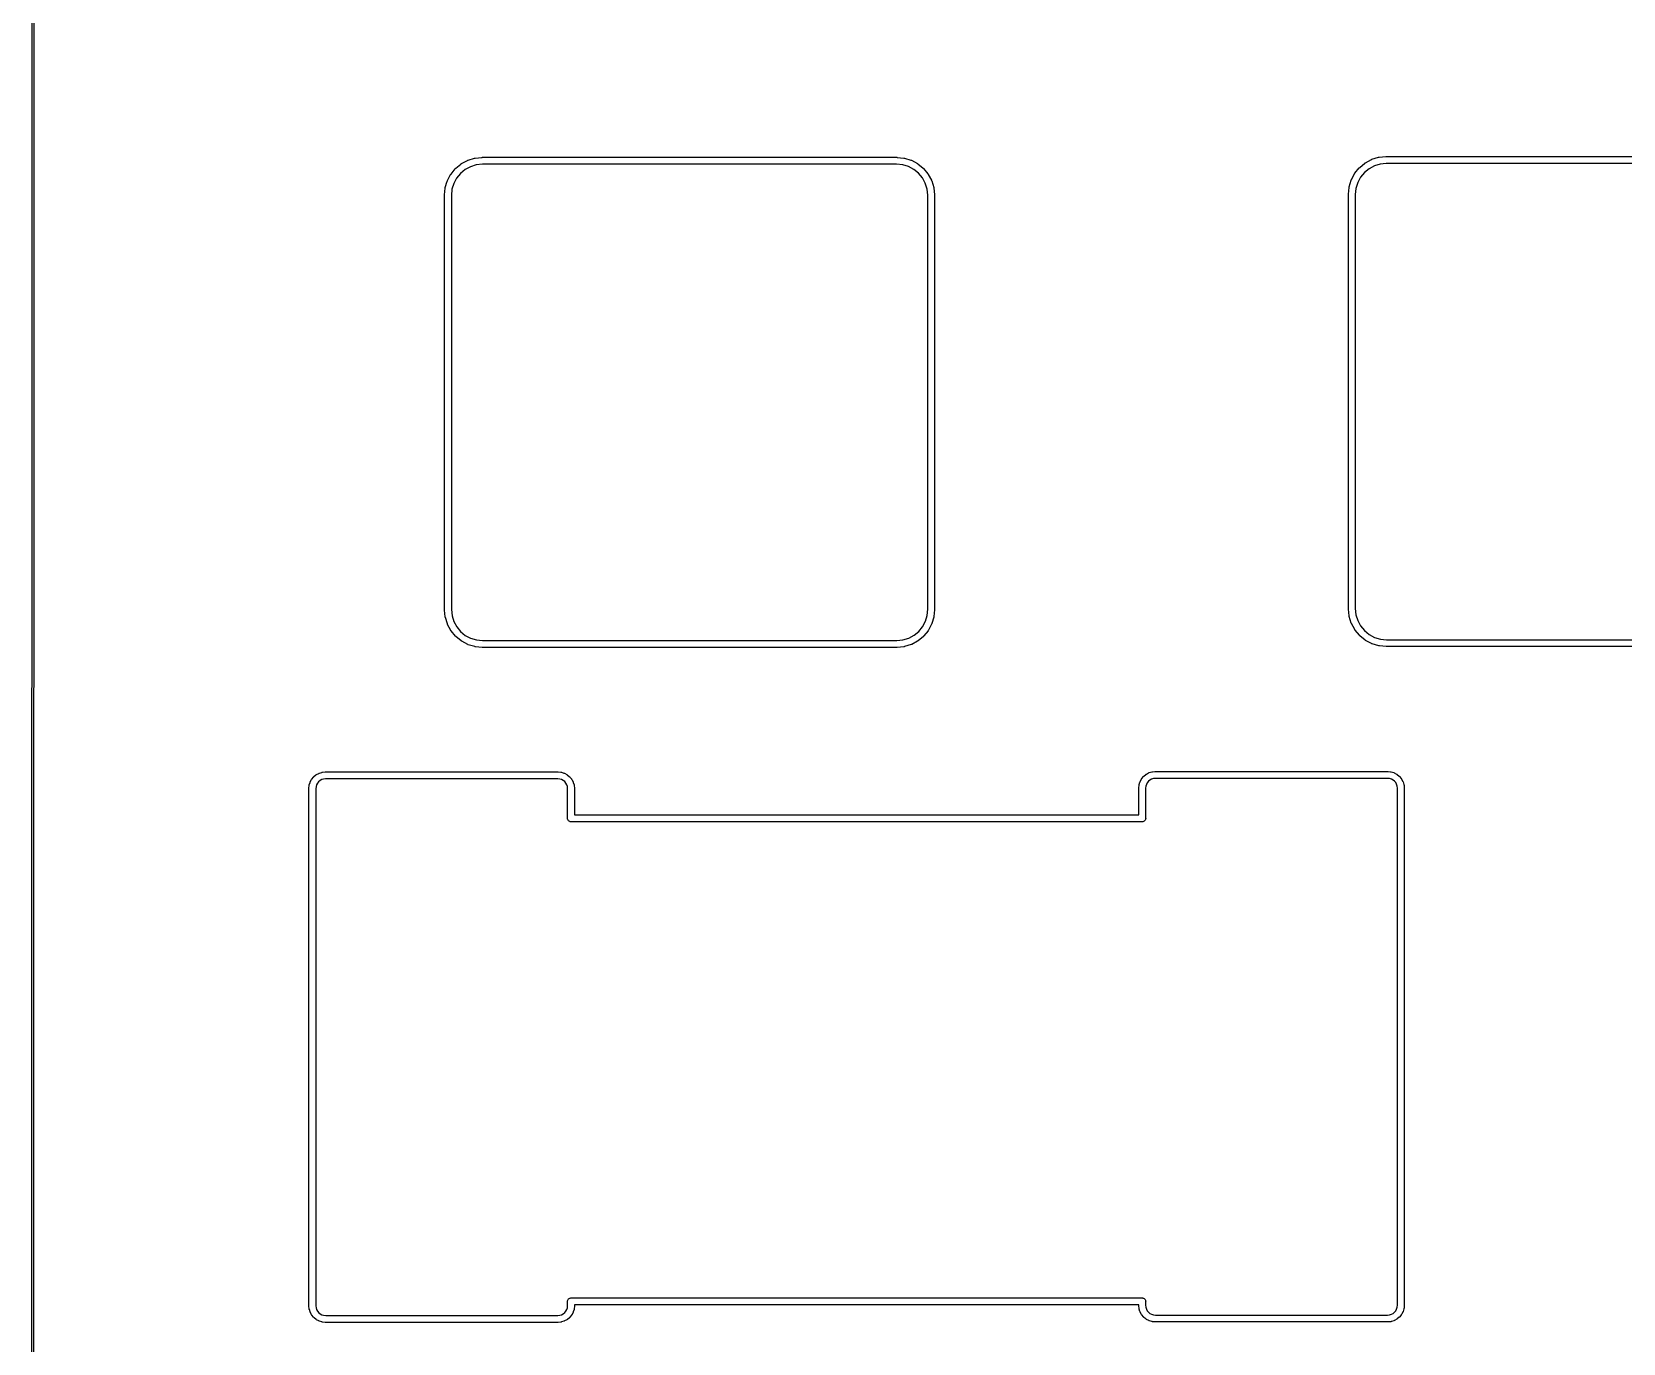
# Model space of a CAD drawing. Extents: x -16 to 302, y -161 to -39.
# Drawn here: x -15.9 to 30.2, y -138.38 to -100.39 of the extents above; entities that cross this region are included whole.
import ezdxf

# ---------------------------------------------------------------- set-up
doc = ezdxf.new("R2010")
doc.units = 0
doc.layers.add('BLACK', color=7, linetype='CONTINUOUS')

msp = doc.modelspace()

# ---------------------------------------------------------------- linework, layer by layer
at = {"layer": 'BLACK', "linetype": 'CONTINUOUS'}
for p, q in [((-15.9, -156.719), (-15.8873, -43.2169)), ((-15.8373, -43.2193), (-15.85, -156.718)), ((-3.45155, -104.21), (-3.27988, -104.117)), ((-3.27988, -104.117), (-3.27865, -104.117)), ((-3.27865, -104.117), (-3.27027, -104.113)), ((-3.27027, -104.113), (-3.26189, -104.11)), ((-3.26189, -104.11), (-3.07545, -104.052)), ((-3.07545, -104.052), (-3.07411, -104.052)), ((-3.07411, -104.052), (-3.06521, -104.05)), ((-3.06521, -104.05), (-3.05633, -104.048)), ((-3.05633, -104.048), (-2.86223, -104.028)), ((-2.86223, -104.028), (-2.86084, -104.028)), ((-2.86084, -104.028), (-2.85648, -104.028)), ((-2.85648, -104.028), (-2.85213, -104.027)), ((-2.85213, -104.027), (-2.84987, -104.027)), ((-2.84987, -104.027), (-2.8497, -104.027)), ((-2.8497, -104.027), (9.1601, -104.027)), ((9.1601, -104.027), (9.16493, -104.028)), ((9.16493, -104.028), (9.16496, -104.028)), ((9.16496, -104.028), (9.35919, -104.047)), ((9.35919, -104.047), (9.35919, -104.047)), ((9.35919, -104.047), (9.36058, -104.047)), ((9.36058, -104.047), (9.36942, -104.049)), ((9.36942, -104.049), (9.37834, -104.051)), ((9.37834, -104.051), (9.56517, -104.107)), ((9.56517, -104.107), (9.56518, -104.107)), ((9.56518, -104.107), (9.56651, -104.107)), ((9.56651, -104.107), (9.57482, -104.111)), ((9.57482, -104.111), (9.58322, -104.114)), ((9.58322, -104.114), (9.75554, -104.206)), ((22.7207, -104.195), (22.7283, -104.19)), ((22.7283, -104.19), (22.7358, -104.185)), ((22.7358, -104.185), (22.9075, -104.092)), ((22.9075, -104.092), (22.9088, -104.091)), ((22.9088, -104.091), (22.9171, -104.088)), ((22.9171, -104.088), (22.9255, -104.085)), ((22.9255, -104.085), (23.112, -104.027)), ((23.112, -104.027), (23.1133, -104.026)), ((23.1133, -104.026), (23.1222, -104.025)), ((23.1222, -104.025), (23.1311, -104.023)), ((23.1311, -104.023), (23.3252, -104.002)), ((23.3252, -104.002), (23.3266, -104.002)), ((23.3266, -104.002), (23.3309, -104.002)), ((23.3309, -104.002), (23.3353, -104.002)), ((23.3353, -104.002), (23.3375, -104.002)), ((23.3375, -104.002), (23.3377, -104.002)), ((23.3377, -104.002), (35.3475, -104.002)), ((-3.85764, -104.699), (-3.76602, -104.527)), ((-3.76602, -104.527), (-3.76602, -104.527)), ((-3.76602, -104.527), (-3.76601, -104.527)), ((-3.76601, -104.527), (-3.76535, -104.526)), ((-3.76535, -104.526), (-3.76024, -104.518)), ((-3.76024, -104.518), (-3.75521, -104.511)), ((-3.75521, -104.511), (-3.63187, -104.359)), ((-3.59403, -104.63), (-3.67645, -104.785)), ((-3.63187, -104.359), (-3.63187, -104.359)), ((-3.63187, -104.359), (-3.63186, -104.359)), ((-3.63186, -104.359), (-3.63097, -104.358)), ((-3.63097, -104.358), (-3.62452, -104.352)), ((-3.62452, -104.352), (-3.61811, -104.346)), ((-3.61811, -104.346), (-3.46774, -104.221)), ((-3.48307, -104.493), (-3.59403, -104.63)), ((-3.34781, -104.382), (-3.48307, -104.493)), ((-3.46774, -104.221), (-3.46665, -104.22)), ((-3.46665, -104.22), (-3.45909, -104.215)), ((-3.45909, -104.215), (-3.45155, -104.21)), ((-3.19338, -104.298), (-3.34781, -104.382)), ((-3.02567, -104.246), (-3.19338, -104.298)), ((-2.84637, -104.227), (-3.02567, -104.246)), ((-2.84504, -104.227), (-2.84637, -104.227)), ((9.15032, -104.227), (-2.84504, -104.227)), ((9.32992, -104.245), (9.15032, -104.227)), ((9.49798, -104.296), (9.32992, -104.245)), ((9.65299, -104.378), (9.49798, -104.296)), ((9.78903, -104.489), (9.65299, -104.378)), ((9.75554, -104.206), (9.75554, -104.206)), ((9.75554, -104.206), (9.75554, -104.206)), ((9.75554, -104.206), (9.75677, -104.207)), ((9.75677, -104.207), (9.76423, -104.212)), ((9.76423, -104.212), (9.77179, -104.217)), ((9.77179, -104.217), (9.92303, -104.34)), ((9.90094, -104.624), (9.78903, -104.489)), ((9.98443, -104.779), (9.90094, -104.624)), ((9.92303, -104.34), (9.92304, -104.34)), ((9.92304, -104.34), (9.92304, -104.34)), ((9.92304, -104.34), (9.92411, -104.341)), ((9.92411, -104.341), (9.93043, -104.348)), ((9.93043, -104.348), (9.93689, -104.354)), ((9.93689, -104.354), (10.0613, -104.504)), ((10.0613, -104.504), (10.0622, -104.505)), ((10.0622, -104.505), (10.0671, -104.513)), ((10.0671, -104.513), (10.0722, -104.521)), ((10.0722, -104.521), (10.165, -104.692)), ((22.3298, -104.674), (22.4214, -104.502)), ((22.4214, -104.502), (22.422, -104.5)), ((22.4214, -104.502), (22.4214, -104.502)), ((22.4214, -104.502), (22.4214, -104.502)), ((22.422, -104.5), (22.4272, -104.493)), ((22.4272, -104.493), (22.4322, -104.485)), ((22.4322, -104.485), (22.5555, -104.334)), ((22.5934, -104.604), (22.511, -104.759)), ((22.5555, -104.334), (22.5564, -104.333)), ((22.5555, -104.334), (22.5555, -104.334)), ((22.5555, -104.334), (22.5555, -104.334)), ((22.5564, -104.333), (22.5629, -104.327)), ((22.5629, -104.327), (22.5693, -104.32)), ((22.5693, -104.32), (22.7197, -104.196)), ((22.7043, -104.468), (22.5934, -104.604)), ((22.8396, -104.356), (22.7043, -104.468)), ((22.7197, -104.196), (22.7207, -104.195)), ((22.994, -104.273), (22.8396, -104.356)), ((23.1617, -104.221), (22.994, -104.273)), ((23.341, -104.202), (23.1617, -104.221)), ((23.3424, -104.202), (23.341, -104.202)), ((35.3377, -104.202), (23.3424, -104.202)), ((-3.94432, -105.118), (-3.92528, -104.923)), ((-3.92528, -104.923), (-3.92513, -104.922)), ((-3.92513, -104.922), (-3.92325, -104.913)), ((-3.92325, -104.913), (-3.92149, -104.904)), ((-3.92149, -104.904), (-3.86508, -104.717)), ((-3.86508, -104.717), (-3.86467, -104.716)), ((-3.86467, -104.716), (-3.8611, -104.708)), ((-3.8611, -104.708), (-3.85764, -104.699)), ((-3.72719, -104.953), (-3.7448, -105.132)), ((-3.67645, -104.785), (-3.72719, -104.953)), ((10.0363, -104.946), (9.98443, -104.779)), ((10.0552, -105.126), (10.0363, -104.946)), ((10.165, -104.692), (10.1657, -104.693)), ((10.1657, -104.693), (10.1691, -104.702)), ((10.1691, -104.702), (10.1726, -104.71)), ((10.1726, -104.71), (10.2303, -104.897)), ((10.2303, -104.897), (10.2307, -104.898)), ((10.2307, -104.898), (10.2324, -104.907)), ((10.2324, -104.907), (10.2342, -104.916)), ((10.2342, -104.916), (10.2546, -105.11)), ((10.2546, -105.11), (10.2548, -105.111)), ((10.2548, -105.111), (10.2547, -105.116)), ((22.2426, -105.097), (22.2431, -105.092)), ((22.2426, -117.107), (22.2426, -105.097)), ((22.2431, -105.092), (22.2621, -104.898)), ((22.2431, -105.092), (22.2431, -105.092)), ((22.2621, -104.898), (22.2623, -104.897)), ((22.2623, -104.897), (22.2641, -104.888)), ((22.2641, -104.888), (22.2659, -104.879)), ((22.2659, -104.879), (22.3223, -104.692)), ((22.3223, -104.692), (22.3227, -104.691)), ((22.3227, -104.691), (22.3263, -104.682)), ((22.3263, -104.682), (22.3298, -104.674)), ((22.4602, -104.927), (22.4426, -105.107)), ((22.4426, -105.107), (22.4426, -117.102)), ((22.511, -104.759), (22.4602, -104.927)), ((-3.9448, -105.122), (-3.94432, -105.118)), ((-3.9448, -117.132), (-3.9448, -105.122)), ((-3.94432, -105.118), (-3.94432, -105.118)), ((-3.7448, -105.132), (-3.7448, -117.127)), ((10.0552, -105.127), (10.0552, -105.126)), ((10.0552, -117.122), (10.0552, -105.127)), ((10.2547, -105.116), (10.2552, -105.12)), ((10.2552, -105.12), (10.2552, -105.122)), ((10.2552, -105.122), (10.2552, -105.122)), ((10.2552, -105.122), (10.2552, -117.132)), ((-3.94478, -117.132), (-3.9448, -117.132)), ((-3.94477, -117.135), (-3.94478, -117.132)), ((-3.94433, -117.139), (-3.94477, -117.135)), ((-3.94436, -117.143), (-3.94433, -117.139)), ((-3.94423, -117.145), (-3.94436, -117.143)), ((-3.92383, -117.339), (-3.94423, -117.145)), ((-3.922, -117.348), (-3.92383, -117.339)), ((-3.92031, -117.357), (-3.922, -117.348)), ((-3.9199, -117.358), (-3.92031, -117.357)), ((-3.86219, -117.544), (-3.9199, -117.358)), ((-3.85867, -117.553), (-3.86219, -117.544)), ((-3.85528, -117.561), (-3.85867, -117.553)), ((-3.85463, -117.562), (-3.85528, -117.561)), ((-3.85462, -117.562), (-3.85463, -117.562)), ((-3.85463, -117.562), (-3.85463, -117.562)), ((-3.7618, -117.734), (-3.85462, -117.562)), ((-3.7448, -117.127), (-3.74479, -117.129)), ((-3.74479, -117.129), (-3.72595, -117.308)), ((-3.72595, -117.308), (-3.67403, -117.476)), ((-3.67403, -117.476), (-3.59054, -117.63)), ((9.90443, -117.625), (9.98685, -117.47)), ((9.98685, -117.47), (10.0376, -117.302)), ((10.0376, -117.302), (10.0552, -117.122)), ((10.168, -117.555), (10.0764, -117.728)), ((10.1715, -117.547), (10.168, -117.555)), ((10.1751, -117.539), (10.1715, -117.547)), ((10.1755, -117.537), (10.1751, -117.539)), ((10.2319, -117.35), (10.1755, -117.537)), ((10.2336, -117.342), (10.2319, -117.35)), ((10.2355, -117.333), (10.2336, -117.342)), ((10.2357, -117.331), (10.2355, -117.333)), ((10.2547, -117.137), (10.2357, -117.331)), ((10.2552, -117.132), (10.2547, -117.137)), ((10.2547, -117.137), (10.2547, -117.137)), ((22.2426, -117.109), (22.2426, -117.107)), ((22.2426, -117.107), (22.2426, -117.107)), ((22.2431, -117.114), (22.2426, -117.109)), ((22.243, -117.118), (22.2431, -117.114)), ((22.2432, -117.119), (22.243, -117.118)), ((22.2636, -117.313), (22.2432, -117.119)), ((22.2654, -117.322), (22.2636, -117.313)), ((22.2671, -117.331), (22.2654, -117.322)), ((22.2675, -117.333), (22.2671, -117.331)), ((22.3252, -117.519), (22.2675, -117.333)), ((22.3287, -117.527), (22.3252, -117.519)), ((22.3321, -117.536), (22.3287, -117.527)), ((22.3328, -117.537), (22.3321, -117.536)), ((22.4256, -117.709), (22.3328, -117.537)), ((22.3328, -117.537), (22.3328, -117.537)), ((22.3328, -117.537), (22.3328, -117.537)), ((22.4426, -117.102), (22.4426, -117.103)), ((22.4426, -117.103), (22.4615, -117.283)), ((22.4615, -117.283), (22.5134, -117.45)), ((22.5134, -117.45), (22.5969, -117.605)), ((-3.75672, -117.742), (-3.7618, -117.734)), ((-3.75177, -117.749), (-3.75672, -117.742)), ((-3.75089, -117.75), (-3.75177, -117.749)), ((-3.62648, -117.901), (-3.75089, -117.75)), ((-3.62005, -117.907), (-3.62648, -117.901)), ((-3.61371, -117.913), (-3.62005, -117.907)), ((-3.61264, -117.914), (-3.61371, -117.913)), ((-3.61263, -117.914), (-3.61264, -117.914)), ((-3.61264, -117.914), (-3.61264, -117.914)), ((-3.46139, -118.038), (-3.61263, -117.914)), ((-3.59054, -117.63), (-3.47863, -117.766)), ((-3.47863, -117.766), (-3.34259, -117.877)), ((-3.34259, -117.877), (-3.18758, -117.959)), ((-3.18758, -117.959), (-3.01952, -118.01)), ((-3.01952, -118.01), (-2.83992, -118.027)), ((9.15677, -118.027), (9.33607, -118.008)), ((9.33607, -118.008), (9.50378, -117.957)), ((9.50378, -117.957), (9.6582, -117.873)), ((9.6582, -117.873), (9.79347, -117.761)), ((9.92851, -117.909), (9.77814, -118.033)), ((9.79347, -117.761), (9.90443, -117.625)), ((9.93491, -117.903), (9.92851, -117.909)), ((9.94137, -117.896), (9.93491, -117.903)), ((9.94226, -117.895), (9.94137, -117.896)), ((9.94227, -117.895), (9.94226, -117.895)), ((9.94226, -117.895), (9.94226, -117.895)), ((10.0656, -117.744), (9.94227, -117.895)), ((10.0706, -117.736), (10.0656, -117.744)), ((10.0758, -117.729), (10.0706, -117.736)), ((10.0764, -117.728), (10.0758, -117.729)), ((10.0764, -117.728), (10.0764, -117.728)), ((10.0764, -117.728), (10.0764, -117.728)), ((22.4307, -117.716), (22.4256, -117.709)), ((22.4356, -117.724), (22.4307, -117.716)), ((22.4365, -117.725), (22.4356, -117.724)), ((22.5609, -117.875), (22.4365, -117.725)), ((22.5674, -117.882), (22.5609, -117.875)), ((22.5737, -117.888), (22.5674, -117.882)), ((22.5748, -117.889), (22.5737, -117.888)), ((22.726, -118.012), (22.5748, -117.889)), ((22.5748, -117.889), (22.5748, -117.889)), ((22.5748, -117.889), (22.5748, -117.889)), ((22.5969, -117.605), (22.7088, -117.74)), ((22.7088, -117.74), (22.8448, -117.851)), ((22.7335, -118.017), (22.726, -118.012)), ((22.741, -118.022), (22.7335, -118.017)), ((22.7423, -118.023), (22.741, -118.022)), ((22.9146, -118.115), (22.7423, -118.023)), ((22.7423, -118.023), (22.7423, -118.023)), ((22.7423, -118.023), (22.7423, -118.023)), ((22.8448, -117.851), (22.9998, -117.934)), ((22.9998, -117.934), (23.1679, -117.984)), ((23.1679, -117.984), (23.3475, -118.002)), ((23.3475, -118.002), (35.3428, -118.002)), ((-3.45386, -118.043), (-3.46139, -118.038)), ((-3.44637, -118.048), (-3.45386, -118.043)), ((-3.44514, -118.049), (-3.44637, -118.048)), ((-3.27282, -118.14), (-3.44514, -118.049)), ((-3.44514, -118.049), (-3.44514, -118.049)), ((-3.44514, -118.049), (-3.44514, -118.049)), ((-3.26443, -118.144), (-3.27282, -118.14)), ((-3.25611, -118.147), (-3.26443, -118.144)), ((-3.25477, -118.148), (-3.25611, -118.147)), ((-3.06794, -118.204), (-3.25477, -118.148)), ((-3.05904, -118.206), (-3.06794, -118.204)), ((-3.05018, -118.208), (-3.05904, -118.206)), ((-3.04879, -118.208), (-3.05018, -118.208)), ((-2.85456, -118.227), (-3.04879, -118.208)), ((-3.04879, -118.208), (-3.04879, -118.208)), ((-2.85453, -118.227), (-2.85456, -118.227)), ((-2.8497, -118.227), (-2.85453, -118.227)), ((9.1601, -118.227), (-2.8497, -118.227)), ((-2.83992, -118.027), (9.15544, -118.027)), ((9.15544, -118.027), (9.15677, -118.027)), ((9.16027, -118.227), (9.1601, -118.227)), ((9.16252, -118.227), (9.16027, -118.227)), ((9.16688, -118.227), (9.16252, -118.227)), ((9.17124, -118.227), (9.16688, -118.227)), ((9.17263, -118.227), (9.17124, -118.227)), ((9.36673, -118.206), (9.17263, -118.227)), ((9.37561, -118.205), (9.36673, -118.206)), ((9.38451, -118.203), (9.37561, -118.205)), ((9.38585, -118.202), (9.38451, -118.203)), ((9.57229, -118.145), (9.38585, -118.202)), ((9.58067, -118.141), (9.57229, -118.145)), ((9.58905, -118.138), (9.58067, -118.141)), ((9.59027, -118.137), (9.58905, -118.138)), ((9.59028, -118.137), (9.59027, -118.137)), ((9.76196, -118.044), (9.59028, -118.137)), ((9.59028, -118.137), (9.59028, -118.137)), ((9.76949, -118.039), (9.76196, -118.044)), ((9.77705, -118.034), (9.76949, -118.039)), ((9.77814, -118.033), (9.77705, -118.034)), ((22.923, -118.118), (22.9146, -118.115)), ((22.9313, -118.122), (22.923, -118.118)), ((22.9326, -118.122), (22.9313, -118.122)), ((23.1195, -118.179), (22.9326, -118.122)), ((23.1284, -118.18), (23.1195, -118.179)), ((23.1372, -118.182), (23.1284, -118.18)), ((23.1386, -118.182), (23.1372, -118.182)), ((23.3328, -118.201), (23.1386, -118.182)), ((23.1386, -118.182), (23.1386, -118.182)), ((23.3329, -118.201), (23.3328, -118.201)), ((23.3377, -118.202), (23.3329, -118.201)), ((35.3475, -118.202), (23.3377, -118.202)), ((-7.86088, -122.211), (-7.83938, -122.14)), ((-7.83938, -122.14), (-7.83897, -122.138)), ((-7.83897, -122.138), (-7.8354, -122.13)), ((-7.8354, -122.13), (-7.83195, -122.122)), ((-7.83195, -122.122), (-7.79704, -122.056)), ((-7.79704, -122.056), (-7.79704, -122.056)), ((-7.79704, -122.056), (-7.79703, -122.056)), ((-7.79703, -122.056), (-7.79637, -122.055)), ((-7.79637, -122.055), (-7.79126, -122.047)), ((-7.79126, -122.047), (-7.78624, -122.04)), ((-7.78624, -122.04), (-7.73924, -121.982)), ((-7.73924, -121.982), (-7.73924, -121.982)), ((-7.73924, -121.982), (-7.73923, -121.982)), ((-7.73923, -121.982), (-7.73835, -121.981)), ((-7.73835, -121.981), (-7.73188, -121.975)), ((-7.73188, -121.975), (-7.72549, -121.968)), ((-7.72549, -121.968), (-7.6682, -121.921)), ((-7.6682, -121.921), (-7.66819, -121.921)), ((-7.66819, -121.921), (-7.66711, -121.92)), ((-7.66819, -121.921), (-7.66819, -121.921)), ((-7.66711, -121.92), (-7.65956, -121.915)), ((-7.65956, -121.915), (-7.65201, -121.91)), ((-7.65201, -121.91), (-7.58661, -121.875)), ((-7.62505, -122.158), (-7.65075, -122.207)), ((-7.59045, -122.116), (-7.62505, -122.158)), ((-7.54826, -122.081), (-7.59045, -122.116)), ((-7.58661, -121.875), (-7.5866, -121.875)), ((-7.5866, -121.875), (-7.58537, -121.874)), ((-7.5866, -121.875), (-7.5866, -121.875)), ((-7.58537, -121.874), (-7.57698, -121.87)), ((-7.57698, -121.87), (-7.56861, -121.867)), ((-7.56861, -121.867), (-7.49758, -121.845)), ((-7.5001, -122.055), (-7.54826, -122.081)), ((-7.44781, -122.039), (-7.5001, -122.055)), ((-7.49758, -121.845), (-7.49625, -121.845)), ((-7.49625, -121.845), (-7.48733, -121.843)), ((-7.48733, -121.843), (-7.47846, -121.841)), ((-7.47846, -121.841), (-7.40451, -121.833)), ((-7.38873, -122.033), (-7.44781, -122.039)), ((-7.40451, -121.833), (-7.40312, -121.833)), ((-7.40312, -121.833), (-7.40074, -121.833)), ((-7.40074, -121.833), (-7.3963, -121.833)), ((-7.3963, -121.833), (-0.6555, -121.833)), ((-0.66529, -122.033), (-7.38873, -122.033)), ((-0.60591, -122.039), (-0.66529, -122.033)), ((-0.6555, -121.833), (-0.65065, -121.833)), ((-0.65065, -121.833), (-0.65064, -121.833)), ((-0.65064, -121.833), (-0.57664, -121.84)), ((-0.5535, -122.054), (-0.60591, -122.039)), ((-0.57664, -121.84), (-0.57664, -121.84)), ((-0.57664, -121.84), (-0.57525, -121.841)), ((-0.57525, -121.841), (-0.56639, -121.842)), ((-0.56639, -121.842), (-0.55749, -121.844)), ((-0.55749, -121.844), (-0.48631, -121.866)), ((-0.50516, -122.08), (-0.5535, -122.054)), ((-0.46274, -122.115), (-0.50516, -122.08)), ((-0.48631, -121.866), (-0.4863, -121.866)), ((-0.4863, -121.866), (-0.48497, -121.866)), ((-0.48497, -121.866), (-0.47665, -121.87)), ((-0.47665, -121.87), (-0.46826, -121.873)), ((-0.46826, -121.873), (-0.40261, -121.908)), ((-0.42784, -122.157), (-0.46274, -122.115)), ((-0.4018, -122.205), (-0.42784, -122.157)), ((-0.40261, -121.908), (-0.40261, -121.908)), ((-0.40261, -121.908), (-0.40261, -121.908)), ((-0.40261, -121.908), (-0.40138, -121.909)), ((-0.40138, -121.909), (-0.39392, -121.914)), ((-0.39392, -121.914), (-0.38636, -121.919)), ((-0.38636, -121.919), (-0.32873, -121.966)), ((-0.32873, -121.966), (-0.32873, -121.966)), ((-0.32873, -121.966), (-0.32872, -121.966)), ((-0.32872, -121.966), (-0.32765, -121.967)), ((-0.32765, -121.967), (-0.32132, -121.973)), ((-0.32132, -121.973), (-0.31488, -121.98)), ((-0.31488, -121.98), (-0.26749, -122.037)), ((-0.26749, -122.037), (-0.26748, -122.037)), ((-0.26748, -122.037), (-0.26748, -122.037)), ((-0.26748, -122.037), (-0.2666, -122.038)), ((-0.2666, -122.038), (-0.26166, -122.046)), ((-0.26166, -122.046), (-0.25657, -122.053)), ((-0.25657, -122.053), (-0.22121, -122.118)), ((-0.22121, -122.118), (-0.22055, -122.12)), ((-0.22055, -122.12), (-0.21716, -122.128)), ((-0.21716, -122.128), (-0.21364, -122.136)), ((-0.21364, -122.136), (-0.19165, -122.208)), ((16.1802, -122.198), (16.2017, -122.127)), ((16.2017, -122.127), (16.2021, -122.126)), ((16.2021, -122.126), (16.2057, -122.117)), ((16.2057, -122.117), (16.2092, -122.109)), ((16.2092, -122.109), (16.2441, -122.043)), ((16.2441, -122.043), (16.2447, -122.042)), ((16.2441, -122.043), (16.2441, -122.043)), ((16.2441, -122.043), (16.2441, -122.043)), ((16.2447, -122.042), (16.2498, -122.035)), ((16.2498, -122.035), (16.2549, -122.027)), ((16.2549, -122.027), (16.3019, -121.969)), ((16.3019, -121.969), (16.3027, -121.968)), ((16.3019, -121.969), (16.3019, -121.969)), ((16.3019, -121.969), (16.3019, -121.969)), ((16.3027, -121.968), (16.3092, -121.962)), ((16.3092, -121.962), (16.3156, -121.955)), ((16.3156, -121.955), (16.3729, -121.908)), ((16.3729, -121.908), (16.374, -121.907)), ((16.3729, -121.908), (16.3729, -121.908)), ((16.3729, -121.908), (16.3729, -121.908)), ((16.374, -121.907), (16.3815, -121.902)), ((16.3815, -121.902), (16.3891, -121.897)), ((16.3891, -121.897), (16.4545, -121.862)), ((16.416, -122.146), (16.3903, -122.194)), ((16.4507, -122.103), (16.416, -122.146)), ((16.4928, -122.068), (16.4507, -122.103)), ((16.4545, -121.862), (16.4557, -121.861)), ((16.4545, -121.862), (16.4545, -121.862)), ((16.4545, -121.862), (16.4545, -121.862)), ((16.4557, -121.861), (16.4641, -121.858)), ((16.4641, -121.858), (16.4725, -121.854)), ((16.4725, -121.854), (16.5435, -121.832)), ((16.541, -122.042), (16.4928, -122.068)), ((16.5933, -122.026), (16.541, -122.042)), ((16.5435, -121.832), (16.5449, -121.832)), ((16.5449, -121.832), (16.5538, -121.83)), ((16.5538, -121.83), (16.5626, -121.828)), ((16.5626, -121.828), (16.6366, -121.821)), ((16.6524, -122.02), (16.5933, -122.026)), ((16.6366, -121.821), (16.638, -121.82)), ((16.638, -121.82), (16.6404, -121.82)), ((16.6404, -121.82), (16.6448, -121.82)), ((16.6448, -121.82), (23.3856, -121.82)), ((23.3758, -122.02), (16.6524, -122.02)), ((23.4352, -122.026), (23.3758, -122.02)), ((23.3856, -121.82), (23.3904, -121.82)), ((23.3904, -121.82), (23.3905, -121.82)), ((23.3905, -121.82), (23.4645, -121.828)), ((23.4876, -122.042), (23.4352, -122.026)), ((23.4645, -121.828), (23.4645, -121.828)), ((23.4645, -121.828), (23.4658, -121.828)), ((23.4658, -121.828), (23.4747, -121.83)), ((23.4747, -121.83), (23.4836, -121.832)), ((23.4836, -121.832), (23.5548, -121.853)), ((23.5359, -122.067), (23.4876, -122.042)), ((23.5784, -122.102), (23.5359, -122.067)), ((23.5548, -121.853), (23.5548, -121.853)), ((23.5548, -121.853), (23.5561, -121.853)), ((23.5561, -121.853), (23.5645, -121.857)), ((23.5645, -121.857), (23.5728, -121.86)), ((23.5728, -121.86), (23.6385, -121.895)), ((23.6133, -122.144), (23.5784, -122.102)), ((23.6393, -122.192), (23.6133, -122.144)), ((23.6385, -121.895), (23.6385, -121.895)), ((23.6385, -121.895), (23.6385, -121.895)), ((23.6385, -121.895), (23.6397, -121.896)), ((23.6397, -121.896), (23.6472, -121.901)), ((23.6472, -121.901), (23.6547, -121.906)), ((23.6547, -121.906), (23.7124, -121.953)), ((23.7124, -121.953), (23.7124, -121.953)), ((23.7124, -121.953), (23.7124, -121.953)), ((23.7124, -121.953), (23.7134, -121.954)), ((23.7134, -121.954), (23.7198, -121.961)), ((23.7198, -121.961), (23.7262, -121.967)), ((23.7262, -121.967), (23.7736, -122.024)), ((23.7736, -122.024), (23.7736, -122.024)), ((23.7736, -122.024), (23.7736, -122.024)), ((23.7736, -122.024), (23.7745, -122.025)), ((23.7745, -122.025), (23.7794, -122.033)), ((23.7794, -122.033), (23.7845, -122.04)), ((23.7845, -122.04), (23.8199, -122.106)), ((23.8199, -122.106), (23.8205, -122.107)), ((23.8205, -122.107), (23.8239, -122.115)), ((23.8239, -122.115), (23.8275, -122.124)), ((23.8275, -122.124), (23.8494, -122.195)), ((-7.8724, -122.309), (-7.87192, -122.304)), ((-7.8724, -137.305), (-7.8724, -122.309)), ((-7.87192, -122.304), (-7.86467, -122.23)), ((-7.87192, -122.304), (-7.87192, -122.304)), ((-7.86467, -122.23), (-7.86452, -122.229)), ((-7.86452, -122.229), (-7.86264, -122.22)), ((-7.86264, -122.22), (-7.86088, -122.211)), ((-7.66658, -122.259), (-7.6724, -122.319)), ((-7.6724, -122.319), (-7.6724, -137.297)), ((-7.65075, -122.207), (-7.66658, -122.259)), ((-0.38561, -122.257), (-0.4018, -122.205)), ((-0.3794, -122.316), (-0.38561, -122.257)), ((-0.3794, -123.172), (-0.3794, -122.316)), ((-0.19165, -122.208), (-0.19125, -122.209)), ((-0.19125, -122.209), (-0.18955, -122.218)), ((-0.18955, -122.218), (-0.18773, -122.227)), ((-0.18773, -122.227), (-0.17996, -122.301)), ((-0.17996, -122.301), (-0.17982, -122.302)), ((-0.17982, -122.302), (-0.17984, -122.304)), ((-0.17984, -122.304), (-0.1794, -122.309)), ((-0.1794, -122.309), (-0.1794, -123.077)), ((16.1687, -122.296), (16.1692, -122.291)), ((16.1687, -123.077), (16.1687, -122.296)), ((16.1692, -122.291), (16.1764, -122.217)), ((16.1692, -122.291), (16.1692, -122.291)), ((16.1764, -122.217), (16.1766, -122.216)), ((16.1766, -122.216), (16.1785, -122.207)), ((16.1785, -122.207), (16.1802, -122.198)), ((16.3745, -122.247), (16.3687, -122.306)), ((16.3687, -122.306), (16.3687, -123.172)), ((16.3903, -122.194), (16.3745, -122.247)), ((23.6555, -122.245), (23.6393, -122.192)), ((23.6617, -122.304), (23.6555, -122.245)), ((23.6617, -137.282), (23.6617, -122.304)), ((23.8494, -122.195), (23.8498, -122.196)), ((23.8498, -122.196), (23.8515, -122.205)), ((23.8515, -122.205), (23.8534, -122.214)), ((23.8534, -122.214), (23.8611, -122.288)), ((23.8611, -122.288), (23.8613, -122.289)), ((23.8613, -122.289), (23.8613, -122.292)), ((23.8613, -122.292), (23.8617, -122.296)), ((23.8617, -122.296), (23.8617, -137.292)), ((-0.1794, -123.077), (16.1687, -123.077)), ((-0.37988, -123.177), (-0.3794, -123.172)), ((-0.37795, -123.197), (-0.37988, -123.177)), ((-0.37223, -123.216), (-0.37795, -123.197)), ((-0.36295, -123.233), (-0.37223, -123.216)), ((-0.35073, -123.248), (-0.36295, -123.233)), ((-0.35045, -123.248), (-0.35073, -123.248)), ((-0.33522, -123.261), (-0.35045, -123.248)), ((-0.31785, -123.27), (-0.33522, -123.261)), ((-0.299, -123.276), (-0.31785, -123.27)), ((-0.2794, -123.278), (-0.299, -123.276)), ((-0.2745, -123.277), (-0.2794, -123.278)), ((16.2638, -123.277), (-0.2745, -123.277)), ((16.2687, -123.278), (16.2638, -123.277)), ((16.2736, -123.277), (16.2687, -123.278)), ((16.2883, -123.276), (16.2736, -123.277)), ((16.3072, -123.27), (16.2883, -123.276)), ((16.3245, -123.261), (16.3072, -123.27)), ((16.3398, -123.248), (16.3245, -123.261)), ((16.3522, -123.233), (16.3398, -123.248)), ((16.3615, -123.216), (16.3522, -123.233)), ((16.3673, -123.197), (16.3615, -123.216)), ((16.3692, -123.177), (16.3673, -123.197)), ((16.3687, -123.172), (16.3692, -123.177)), ((-7.87196, -137.309), (-7.8724, -137.305)), ((-7.87198, -137.311), (-7.87196, -137.309)), ((-7.87184, -137.313), (-7.87198, -137.311)), ((-7.86407, -137.387), (-7.87184, -137.313)), ((-7.6724, -137.297), (-7.66619, -137.356)), ((-7.66619, -137.356), (-7.65, -137.408)), ((-0.40105, -137.407), (-0.38522, -137.354)), ((-0.38522, -137.354), (-0.3794, -137.295)), ((-0.37988, -137.173), (-0.37795, -137.153)), ((-0.3794, -137.178), (-0.37988, -137.173)), ((-0.3794, -137.295), (-0.3794, -137.178)), ((-0.37795, -137.153), (-0.37223, -137.134)), ((-0.37223, -137.134), (-0.36295, -137.117)), ((-0.36295, -137.117), (-0.35045, -137.102)), ((-0.35045, -137.102), (-0.33522, -137.089)), ((-0.33522, -137.089), (-0.31785, -137.08)), ((-0.31785, -137.08), (-0.299, -137.074)), ((-0.299, -137.074), (-0.2843, -137.073)), ((-0.2843, -137.073), (-0.2794, -137.072)), ((-0.2794, -137.072), (-0.2745, -137.073)), ((-0.2745, -137.073), (16.2638, -137.073)), ((-0.18728, -137.385), (-0.18916, -137.394)), ((-0.18713, -137.383), (-0.18728, -137.385)), ((-0.17988, -137.309), (-0.18713, -137.383)), ((-0.1794, -137.305), (-0.17988, -137.309)), ((-0.17988, -137.309), (-0.17988, -137.309)), ((16.1687, -137.273), (-0.1794, -137.273)), ((-0.1794, -137.273), (-0.1794, -137.305)), ((16.1687, -137.292), (16.1687, -137.273)), ((16.1691, -137.296), (16.1687, -137.292)), ((16.1691, -137.299), (16.1691, -137.296)), ((16.1693, -137.3), (16.1691, -137.299)), ((16.177, -137.374), (16.1693, -137.3)), ((16.1789, -137.383), (16.177, -137.374)), ((16.1806, -137.392), (16.1789, -137.383)), ((16.2638, -137.073), (16.2687, -137.072)), ((16.2687, -137.072), (16.2736, -137.073)), ((16.2736, -137.073), (16.2883, -137.074)), ((16.2883, -137.074), (16.3072, -137.08)), ((16.3072, -137.08), (16.3245, -137.089)), ((16.3245, -137.089), (16.3398, -137.102)), ((16.3398, -137.102), (16.3522, -137.117)), ((16.3522, -137.117), (16.3615, -137.134)), ((16.3615, -137.134), (16.3673, -137.153)), ((16.3673, -137.153), (16.3692, -137.173)), ((16.3692, -137.173), (16.3687, -137.178)), ((16.3687, -137.178), (16.3687, -137.284)), ((16.3687, -137.284), (16.3749, -137.343)), ((16.3749, -137.343), (16.3911, -137.396)), ((23.6401, -137.394), (23.6559, -137.341)), ((23.6559, -137.341), (23.6617, -137.282)), ((23.8519, -137.381), (23.8502, -137.39)), ((23.8538, -137.372), (23.8519, -137.381)), ((23.854, -137.371), (23.8538, -137.372)), ((23.8612, -137.297), (23.854, -137.371)), ((23.8617, -137.292), (23.8612, -137.297)), ((23.8612, -137.297), (23.8612, -137.297)), ((-7.86225, -137.396), (-7.86407, -137.387)), ((-7.86055, -137.405), (-7.86225, -137.396)), ((-7.86015, -137.406), (-7.86055, -137.405)), ((-7.83816, -137.477), (-7.86015, -137.406)), ((-7.83463, -137.485), (-7.83816, -137.477)), ((-7.83125, -137.494), (-7.83463, -137.485)), ((-7.83059, -137.495), (-7.83125, -137.494)), ((-7.79523, -137.56), (-7.83059, -137.495)), ((-7.79015, -137.568), (-7.79523, -137.56)), ((-7.7852, -137.575), (-7.79015, -137.568)), ((-7.78431, -137.576), (-7.7852, -137.575)), ((-7.73692, -137.634), (-7.78431, -137.576)), ((-7.73046, -137.64), (-7.73692, -137.634)), ((-7.72414, -137.647), (-7.73046, -137.64)), ((-7.72307, -137.648), (-7.72414, -137.647)), ((-7.66545, -137.695), (-7.72307, -137.648)), ((-7.72307, -137.648), (-7.72307, -137.648)), ((-7.72307, -137.648), (-7.72307, -137.648)), ((-7.65785, -137.7), (-7.66545, -137.695)), ((-7.65042, -137.705), (-7.65785, -137.7)), ((-7.64919, -137.705), (-7.65042, -137.705)), ((-7.65, -137.408), (-7.62396, -137.457)), ((-7.58353, -137.74), (-7.64919, -137.705)), ((-7.64919, -137.705), (-7.64919, -137.705)), ((-7.64919, -137.705), (-7.64919, -137.705)), ((-7.62396, -137.457), (-7.58906, -137.499)), ((-7.58906, -137.499), (-7.54664, -137.533)), ((-7.57514, -137.744), (-7.58353, -137.74)), ((-7.56682, -137.747), (-7.57514, -137.744)), ((-7.56549, -137.748), (-7.56682, -137.747)), ((-7.49431, -137.769), (-7.56549, -137.748)), ((-7.56549, -137.748), (-7.56549, -137.748)), ((-7.54664, -137.533), (-7.4983, -137.559)), ((-7.4983, -137.559), (-7.44589, -137.575)), ((-7.48541, -137.771), (-7.49431, -137.769)), ((-7.47655, -137.773), (-7.48541, -137.771)), ((-7.47516, -137.773), (-7.47655, -137.773)), ((-7.40116, -137.78), (-7.47516, -137.773)), ((-7.44589, -137.575), (-7.38651, -137.581)), ((-7.40114, -137.78), (-7.40116, -137.78)), ((-7.3963, -137.781), (-7.40114, -137.78)), ((-0.6555, -137.781), (-7.3963, -137.781)), ((-7.38651, -137.581), (-0.66307, -137.581)), ((-0.66307, -137.581), (-0.60399, -137.574)), ((-0.65106, -137.78), (-0.6555, -137.781)), ((-0.64868, -137.78), (-0.65106, -137.78)), ((-0.64729, -137.78), (-0.64868, -137.78)), ((-0.57334, -137.772), (-0.64729, -137.78)), ((-0.60399, -137.574), (-0.5517, -137.558)), ((-0.56446, -137.771), (-0.57334, -137.772)), ((-0.55556, -137.769), (-0.56446, -137.771)), ((-0.55422, -137.768), (-0.55556, -137.769)), ((-0.48319, -137.746), (-0.55422, -137.768)), ((-0.5517, -137.558), (-0.50354, -137.532)), ((-0.50354, -137.532), (-0.46135, -137.497)), ((-0.4748, -137.743), (-0.48319, -137.746)), ((-0.46643, -137.74), (-0.4748, -137.743)), ((-0.4652, -137.739), (-0.46643, -137.74)), ((-0.46519, -137.739), (-0.4652, -137.739)), ((-0.4652, -137.739), (-0.4652, -137.739)), ((-0.39979, -137.704), (-0.46519, -137.739)), ((-0.46135, -137.497), (-0.42675, -137.455)), ((-0.42675, -137.455), (-0.40105, -137.407)), ((-0.39225, -137.698), (-0.39979, -137.704)), ((-0.38469, -137.693), (-0.39225, -137.698)), ((-0.38361, -137.693), (-0.38469, -137.693)), ((-0.32631, -137.645), (-0.38361, -137.693)), ((-0.3199, -137.639), (-0.32631, -137.645)), ((-0.31345, -137.632), (-0.3199, -137.639)), ((-0.31256, -137.631), (-0.31345, -137.632)), ((-0.26556, -137.574), (-0.31256, -137.631)), ((-0.31256, -137.631), (-0.31256, -137.631)), ((-0.31256, -137.631), (-0.31256, -137.631)), ((-0.26052, -137.566), (-0.26556, -137.574)), ((-0.25543, -137.559), (-0.26052, -137.566)), ((-0.25477, -137.557), (-0.25543, -137.559)), ((-0.25476, -137.557), (-0.25477, -137.557)), ((-0.21985, -137.492), (-0.25476, -137.557)), ((-0.25476, -137.557), (-0.25476, -137.557)), ((-0.21639, -137.483), (-0.21985, -137.492)), ((-0.21283, -137.475), (-0.21639, -137.483)), ((-0.21242, -137.474), (-0.21283, -137.475)), ((-0.19092, -137.403), (-0.21242, -137.474)), ((-0.18916, -137.394), (-0.19092, -137.403)), ((16.181, -137.393), (16.1806, -137.392)), ((16.2029, -137.464), (16.181, -137.393)), ((16.2065, -137.473), (16.2029, -137.464)), ((16.2098, -137.481), (16.2065, -137.473)), ((16.2105, -137.482), (16.2098, -137.481)), ((16.2459, -137.548), (16.2105, -137.482)), ((16.251, -137.555), (16.2459, -137.548)), ((16.2559, -137.563), (16.251, -137.555)), ((16.2568, -137.564), (16.2559, -137.563)), ((16.3042, -137.621), (16.2568, -137.564)), ((16.3106, -137.627), (16.3042, -137.621)), ((16.317, -137.634), (16.3106, -137.627)), ((16.318, -137.635), (16.317, -137.634)), ((16.3757, -137.682), (16.318, -137.635)), ((16.318, -137.635), (16.318, -137.635)), ((16.318, -137.635), (16.318, -137.635)), ((16.3832, -137.687), (16.3757, -137.682)), ((16.3907, -137.692), (16.3832, -137.687)), ((16.3919, -137.693), (16.3907, -137.692)), ((16.3911, -137.396), (16.4171, -137.444)), ((16.4576, -137.728), (16.3919, -137.693)), ((16.3919, -137.693), (16.3919, -137.693)), ((16.3919, -137.693), (16.3919, -137.693)), ((16.4171, -137.444), (16.452, -137.486)), ((16.452, -137.486), (16.4945, -137.521)), ((16.466, -137.731), (16.4576, -137.728)), ((16.4743, -137.735), (16.466, -137.731)), ((16.4756, -137.735), (16.4743, -137.735)), ((16.5468, -137.756), (16.4756, -137.735)), ((16.4756, -137.735), (16.4756, -137.735)), ((16.4945, -137.521), (16.5428, -137.546)), ((16.5428, -137.546), (16.5952, -137.562)), ((16.5557, -137.758), (16.5468, -137.756)), ((16.5646, -137.76), (16.5557, -137.758)), ((16.5659, -137.76), (16.5646, -137.76)), ((16.6399, -137.768), (16.5659, -137.76)), ((16.5952, -137.562), (16.6546, -137.568)), ((16.64, -137.768), (16.6399, -137.768)), ((16.6448, -137.768), (16.64, -137.768)), ((23.3856, -137.768), (16.6448, -137.768)), ((16.6546, -137.568), (23.378, -137.568)), ((23.378, -137.568), (23.4371, -137.562)), ((23.39, -137.768), (23.3856, -137.768)), ((23.3924, -137.768), (23.39, -137.768)), ((23.3938, -137.767), (23.3924, -137.768)), ((23.4678, -137.76), (23.3938, -137.767)), ((23.4371, -137.562), (23.4894, -137.546)), ((23.4766, -137.758), (23.4678, -137.76)), ((23.4855, -137.756), (23.4766, -137.758)), ((23.4869, -137.756), (23.4855, -137.756)), ((23.5579, -137.734), (23.4869, -137.756)), ((23.4894, -137.546), (23.5376, -137.52)), ((23.5376, -137.52), (23.5798, -137.485)), ((23.5663, -137.73), (23.5579, -137.734)), ((23.5747, -137.727), (23.5663, -137.73)), ((23.5759, -137.726), (23.5747, -137.727)), ((23.6413, -137.691), (23.5759, -137.726)), ((23.5759, -137.726), (23.5759, -137.726)), ((23.5759, -137.726), (23.5759, -137.726)), ((23.5798, -137.485), (23.6143, -137.442)), ((23.6143, -137.442), (23.6401, -137.394)), ((23.6488, -137.686), (23.6413, -137.691)), ((23.6564, -137.681), (23.6488, -137.686)), ((23.6575, -137.68), (23.6564, -137.681)), ((23.7148, -137.633), (23.6575, -137.68)), ((23.7212, -137.626), (23.7148, -137.633)), ((23.7277, -137.62), (23.7212, -137.626)), ((23.7285, -137.619), (23.7277, -137.62)), ((23.7755, -137.561), (23.7285, -137.619)), ((23.7285, -137.619), (23.7285, -137.619)), ((23.7285, -137.619), (23.7285, -137.619)), ((23.7806, -137.553), (23.7755, -137.561)), ((23.7857, -137.546), (23.7806, -137.553)), ((23.7863, -137.545), (23.7857, -137.546)), ((23.8212, -137.479), (23.7863, -137.545)), ((23.7863, -137.545), (23.7863, -137.545)), ((23.7863, -137.545), (23.7863, -137.545)), ((23.8247, -137.471), (23.8212, -137.479)), ((23.8283, -137.462), (23.8247, -137.471)), ((23.8287, -137.461), (23.8283, -137.462)), ((23.8502, -137.39), (23.8287, -137.461))]:
    msp.add_line(p, q, dxfattribs=at)

doc.saveas('drawing.dxf')
